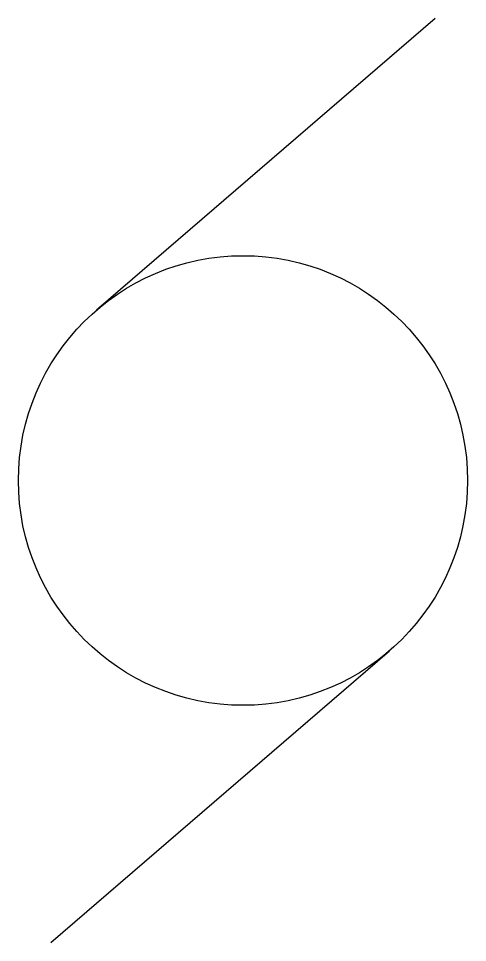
# Model space of a CAD drawing. Extents: x -483.624 to -483.483, y 867.815 to 868.105.
import ezdxf

# ---------------------------------------------------------------- set-up
doc = ezdxf.new("R2010")
doc.units = 0
doc.header["$LTSCALE"] = 96
doc.header["$MEASUREMENT"] = 0
doc.layers.get('0').update_dxf_attribs({"linetype": 'CONTINUOUS'})

msp = doc.modelspace()

# ---------------------------------------------------------------- linework, layer by layer
for p, q in [((-483.49316, 868.10487), (-483.59937, 868.01353)), ((-483.61375, 867.81542), (-483.50754, 867.90676))]:
    msp.add_line(p, q)
msp.add_circle((-483.55346, 867.96015), 0.07042)

doc.saveas('drawing.dxf')
